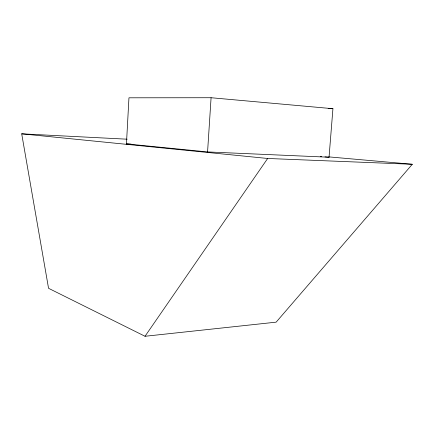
<?xml version="1.0" encoding="UTF-8"?>
<svg xmlns="http://www.w3.org/2000/svg" width="434" height="434" viewBox="0 0 434 434"><rect width="100%" height="100%" fill="white"/><g stroke="black" fill="none" stroke-linecap="round" stroke-linejoin="round"><path stroke-width="0.65" d="M126.451 143.882L128.958 97.807L211.081 97.731L332.932 108.706L329.043 157.227L207.571 151.933L126.451 143.882L131.177 144.104M207.571 151.933L211.081 97.731M145.021 336.269L267.653 158.475L412.3 164.274L276.143 322.158L145.021 336.269L48.548 288.295L21.7 133.829L127.178 139.2M328.191 108.63L332.932 108.706M328.722 156.875L412.3 164.274M320.265 156.446L321.616 156.566M324.99 156.869L329.043 157.227M21.7 133.829L267.653 158.475"/></g></svg>
